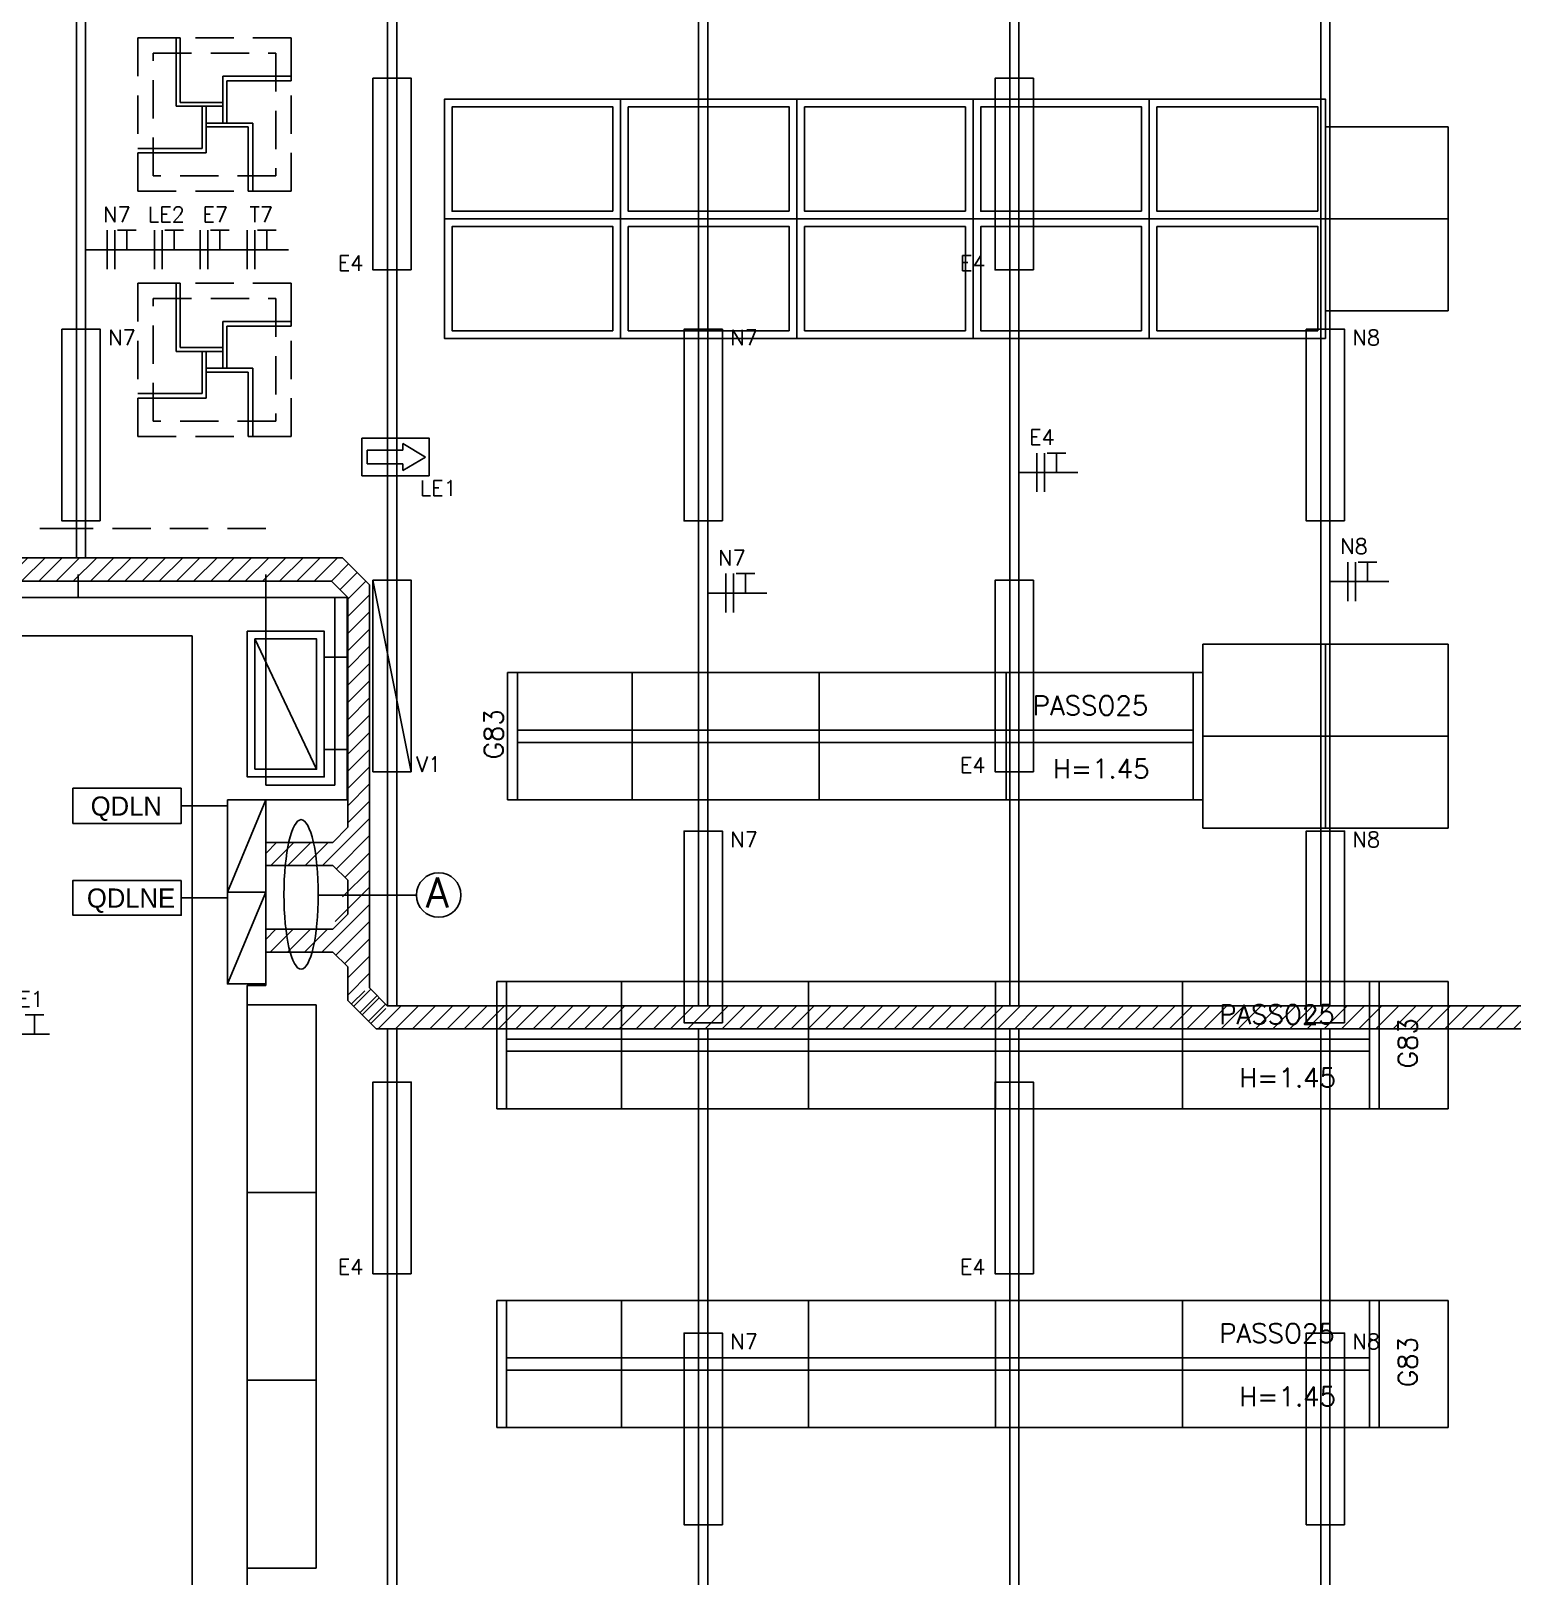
# Model space of a CAD drawing. Header units: metres. Extents: x -367 to 368, y -238 to 226.
# Drawn here: x 242.96 to 252.62, y 193.87 to 203.95 of the extents above; entities that cross this region are included whole.
import ezdxf
from ezdxf.enums import TextEntityAlignment as Align

# ---------------------------------------------------------------- set-up
doc = ezdxf.new("R2010")
doc.units = ezdxf.units.M
doc.linetypes.add('CONTINOUS', pattern=[0])
doc.linetypes.add('LA_BAU_BASES GERAIS_R00$0$LA_BAU_MERC_R01$0$HIDDEN', pattern=[0.375, 0.25, -0.125])
for name, color, linetype in [('A-SIMBELET', 10, 'Continuous'), ('ELE-ELÉTRICA', 160, 'Continuous'), ('ELE-INDICAÇÕES', 10, 'Continuous'), ('INCENDIO', 10, 'CONTINOUS'), ('LA_BAU_BASES GERAIS_R00$0$base', 253, 'Continuous'), ('LA_BAU_BASES GERAIS_R00$0$QUADROS', 7, 'Continuous'), ('LA_BAU_LUM TÉRREO_R02$0$ARQ-HAC-251', 251, 'Continuous'), ('LA_BAU_LUM TÉRREO_R02$0$ARQ-LUM', 2, 'Continuous'), ('Texto', 20, 'Continuous')]:
    doc.layers.add(name, color=color, linetype=linetype)
doc.styles.add('LA_BAU_BASES GERAIS_R00$0$LA_BAU_MERC_R01$0$R40-125-RS', font='romans.shx', dxfattribs={"height": 0.1248})
doc.styles.add('LA_BAU_BASES GERAIS_R00$0$LA_BAU_MERC_R01$0$RS80', font='ROMANS', dxfattribs={"height": 0.18})
doc.styles.add('LA_BAU_BASES GERAIS_R00$0$R60-125-RS', font='romans.shx', dxfattribs={"height": 0.19})
doc.styles.add('LA_BAU_BASES GERAIS_R00$0$R80-100-RS', font='romans.shx', dxfattribs={"height": 0.203})
doc.styles.add('LA_BAU_BASES GERAIS_R00$0$Standard', font='txt')
doc.styles.get("Standard").update_dxf_attribs({"font": 'romans.shx'})
pattern_1 = [(45, (200.66, 197.437384), (-0.0561266, 0.0561266), [])]

# ---------------------------------------------------------------- blocks, each defined once
blk = doc.blocks.new('LA_BAU_BASES GERAIS_R00$0$LA_BAU_ALVENARIA TÉRREO_R01')
at = {"layer": 'LA_BAU_BASES GERAIS_R00$0$base', "linetype": 'Continuous'}
for p, q in [((244.822, 199.13), (244.42, 199.98)), ((244.872, 199.259), (244.872, 199.86)), ((245.022, 199.259), (245.022, 199.86))]:
    blk.add_line(p, q, dxfattribs=at)
for points in [[(244.37, 177.984), (244.37, 197.72), (244.49, 197.72), (244.49, 198.93), (245.022, 198.93), (245.022, 199.259), (244.872, 199.259), (244.872, 199.08), (244.37, 199.08), (244.37, 200.03), (244.872, 200.03), (244.872, 199.86), (245.022, 199.86), (245.022, 200.25), (235.3, 200.25), (235.3, 200.601), (235.15, 200.601), (235.15, 200.25), (200.064, 200.25)], [(200.03, 200.25), (200, 200.25), (200, 200), (244.01, 200), (244.01, 177.95), (244.37, 177.95), (244.37, 177.95)]]:
    blk.add_lwpolyline(points, dxfattribs=at)
blk.add_lwpolyline([(244.42, 199.13), (244.42, 199.98), (244.822, 199.98), (244.822, 199.13)], close=True, dxfattribs=at)
blk = doc.blocks.new('LA_BAU_BASES GERAIS_R00$0$LA_BAU_MERC_R01')
at = {"layer": 'LA_BAU_BASES GERAIS_R00$0$base', "linetype": 'LA_BAU_BASES GERAIS_R00$0$LA_BAU_MERC_R01$0$HIDDEN'}
for p, q in [((243.656, 203.9), (244.656, 203.9)), ((243.656, 202.9), (243.656, 203.9)), ((244.656, 203.9), (244.656, 202.9)), ((243.756, 203.8), (244.556, 203.8)), ((243.756, 203), (243.756, 203.8)), ((244.556, 203.8), (244.556, 203)), ((244.556, 203), (243.756, 203)), ((244.656, 202.9), (243.656, 202.9)), ((243.656, 202.3), (244.656, 202.3)), ((243.656, 201.3), (243.656, 202.3)), ((244.656, 202.3), (244.656, 201.3)), ((243.756, 202.2), (244.556, 202.2)), ((243.756, 201.4), (243.756, 202.2)), ((244.556, 202.2), (244.556, 201.4)), ((244.556, 201.4), (243.756, 201.4)), ((244.656, 201.3), (243.656, 201.3)), ((243.265, 200.7), (242.04, 200.7)), ((244.49, 200.7), (243.265, 200.7))]:
    blk.add_line(p, q, dxfattribs=at)
at = {"layer": 'LA_BAU_BASES GERAIS_R00$0$base', "linetype": 'Continuous'}
for p, q in [((243.906, 203.455), (243.906, 203.9)), ((243.931, 203.48), (243.931, 203.9)), ((244.211, 203.345), (244.211, 203.65)), ((244.211, 203.65), (244.656, 203.65)), ((244.236, 203.345), (244.236, 203.62)), ((244.236, 203.62), (244.656, 203.62)), ((244.211, 203.455), (243.906, 203.455)), ((244.211, 203.48), (243.931, 203.48)), ((244.076, 203.18), (244.076, 203.455)), ((244.101, 203.15), (244.101, 203.455)), ((244.406, 203.345), (244.101, 203.345)), ((244.376, 203.32), (244.101, 203.32)), ((244.376, 203.32), (244.376, 202.9)), ((244.406, 203.345), (244.406, 202.9)), ((244.076, 203.18), (243.656, 203.18)), ((244.101, 203.15), (243.656, 203.15)), ((243.906, 201.855), (243.906, 202.3)), ((243.931, 201.88), (243.931, 202.3)), ((244.211, 201.745), (244.211, 202.05)), ((244.211, 202.05), (244.656, 202.05)), ((244.236, 201.745), (244.236, 202.02)), ((244.236, 202.02), (244.656, 202.02)), ((244.211, 201.855), (243.906, 201.855)), ((244.211, 201.88), (243.931, 201.88)), ((244.076, 201.58), (244.076, 201.855)), ((244.101, 201.55), (244.101, 201.855)), ((244.406, 201.745), (244.101, 201.745)), ((244.376, 201.72), (244.101, 201.72)), ((244.376, 201.72), (244.376, 201.3)), ((244.406, 201.745), (244.406, 201.3)), ((244.076, 201.58), (243.656, 201.58)), ((244.101, 201.55), (243.656, 201.55)), ((246.068, 199.76), (246.068, 198.93)), ((246.132, 199.76), (246.068, 199.76)), ((250.542, 199.76), (250.606, 199.76)), ((250.606, 199.76), (250.606, 198.93)), ((246.068, 198.93), (246.132, 198.93)), ((250.606, 198.93), (250.542, 198.93)), ((245.998, 197.745), (245.998, 196.915)), ((246.062, 197.745), (245.998, 197.745)), ((251.692, 197.745), (252.206, 197.745)), ((251.756, 197.745), (251.756, 196.915)), ((252.206, 197.745), (252.206, 196.915)), ((245.998, 196.915), (246.062, 196.915)), ((252.206, 196.915), (251.692, 196.915)), ((245.998, 195.665), (245.998, 194.835)), ((246.062, 195.665), (245.998, 195.665)), ((251.692, 195.665), (252.206, 195.665)), ((251.756, 195.665), (251.756, 194.835)), ((252.206, 195.665), (252.206, 194.835)), ((245.998, 194.835), (246.062, 194.835)), ((252.206, 194.835), (251.692, 194.835))]:
    blk.add_line(p, q, dxfattribs=at)
at = {"layer": 'LA_BAU_BASES GERAIS_R00$0$base'}
for p, q in [((243.906, 203.9), (243.931, 203.9)), ((244.656, 203.65), (244.656, 203.62)), ((251.406, 203.32), (251.406, 202.72)), ((252.206, 203.32), (251.406, 203.32)), ((252.206, 202.72), (252.206, 203.32)), ((244.406, 202.9), (244.376, 202.9)), ((251.406, 202.72), (251.406, 202.12)), ((252.206, 202.72), (251.406, 202.72)), ((251.406, 202.72), (252.206, 202.72)), ((252.206, 202.12), (252.206, 202.72)), ((243.906, 202.3), (243.931, 202.3)), ((251.406, 202.12), (252.206, 202.12)), ((244.656, 202.05), (244.656, 202.02)), ((244.406, 201.3), (244.376, 201.3)), ((243.265, 200.25), (243.265, 200.4)), ((243.265, 200.25), (243.265, 200.4)), ((244.49, 200.25), (244.49, 200.4)), ((242.04, 200.25), (243.265, 200.25)), ((243.265, 200.25), (244.49, 200.25)), ((244.49, 200.25), (244.49, 199.025)), ((244.94, 200.25), (244.49, 200.25)), ((244.94, 199.025), (244.94, 200.25)), ((250.606, 199.945), (250.606, 199.345)), ((251.406, 199.945), (250.606, 199.945)), ((251.406, 199.345), (251.406, 199.945)), ((251.406, 199.945), (251.406, 199.345)), ((252.206, 199.945), (251.406, 199.945)), ((252.206, 199.345), (252.206, 199.945)), ((246.882, 199.76), (246.132, 199.76)), ((246.132, 198.93), (246.132, 199.76)), ((246.882, 198.93), (246.882, 199.76)), ((246.882, 199.76), (246.882, 198.93)), ((248.102, 199.76), (246.882, 199.76)), ((248.102, 198.93), (248.102, 199.76)), ((248.102, 199.76), (248.102, 198.93)), ((249.322, 199.76), (248.102, 199.76)), ((249.322, 199.76), (249.322, 198.93)), ((250.542, 199.76), (249.322, 199.76)), ((249.322, 198.93), (249.322, 199.76)), ((250.542, 198.93), (250.542, 199.76)), ((246.132, 199.385), (246.882, 199.385)), ((248.102, 199.385), (246.882, 199.385)), ((249.322, 199.385), (248.102, 199.385)), ((250.542, 199.385), (249.322, 199.385)), ((246.132, 199.305), (246.882, 199.305)), ((248.102, 199.305), (246.882, 199.305)), ((249.322, 199.305), (248.102, 199.305)), ((250.542, 199.305), (249.322, 199.305)), ((250.606, 199.345), (250.606, 198.745)), ((251.406, 199.345), (250.606, 199.345)), ((250.606, 199.345), (251.406, 199.345)), ((251.406, 198.745), (251.406, 199.345)), ((251.406, 199.345), (251.406, 198.745)), ((252.206, 199.345), (251.406, 199.345)), ((251.406, 199.345), (252.206, 199.345)), ((252.206, 198.745), (252.206, 199.345)), ((244.49, 199.025), (244.94, 199.025)), ((246.132, 198.93), (246.882, 198.93)), ((246.882, 198.93), (248.102, 198.93)), ((248.102, 198.93), (249.322, 198.93)), ((249.322, 198.93), (250.542, 198.93)), ((250.606, 198.745), (251.406, 198.745)), ((251.406, 198.745), (252.206, 198.745)), ((246.812, 197.745), (246.062, 197.745)), ((246.062, 196.915), (246.062, 197.745)), ((246.812, 196.915), (246.812, 197.745)), ((246.812, 197.745), (246.812, 196.915)), ((248.032, 197.745), (246.812, 197.745)), ((248.032, 196.915), (248.032, 197.745)), ((248.032, 197.745), (248.032, 196.915)), ((249.252, 197.745), (248.032, 197.745)), ((249.252, 197.745), (249.252, 196.915)), ((250.472, 197.745), (249.252, 197.745)), ((249.252, 196.915), (249.252, 197.745)), ((250.472, 196.915), (250.472, 197.745)), ((250.472, 197.745), (250.472, 196.915)), ((251.692, 197.745), (250.472, 197.745)), ((251.692, 196.915), (251.692, 197.745)), ((244.37, 197.594), (244.37, 196.369)), ((244.82, 197.594), (244.37, 197.594)), ((244.82, 196.369), (244.82, 197.594)), ((246.062, 197.37), (246.812, 197.37)), ((248.032, 197.37), (246.812, 197.37)), ((249.252, 197.37), (248.032, 197.37)), ((250.472, 197.37), (249.252, 197.37)), ((251.692, 197.37), (250.472, 197.37)), ((246.062, 197.29), (246.812, 197.29)), ((248.032, 197.29), (246.812, 197.29)), ((249.252, 197.29), (248.032, 197.29)), ((250.472, 197.29), (249.252, 197.29)), ((251.692, 197.29), (250.472, 197.29)), ((246.062, 196.915), (246.812, 196.915)), ((246.812, 196.915), (248.032, 196.915)), ((248.032, 196.915), (249.252, 196.915)), ((249.252, 196.915), (250.472, 196.915)), ((250.472, 196.915), (251.692, 196.915)), ((244.37, 196.369), (244.82, 196.369)), ((244.37, 196.369), (244.37, 195.144)), ((244.82, 196.369), (244.37, 196.369)), ((244.82, 195.144), (244.82, 196.369)), ((246.812, 195.665), (246.062, 195.665)), ((246.062, 194.835), (246.062, 195.665)), ((246.812, 194.835), (246.812, 195.665)), ((246.812, 195.665), (246.812, 194.835)), ((248.032, 195.665), (246.812, 195.665)), ((248.032, 194.835), (248.032, 195.665)), ((248.032, 195.665), (248.032, 194.835)), ((249.252, 195.665), (248.032, 195.665)), ((249.252, 195.665), (249.252, 194.835)), ((250.472, 195.665), (249.252, 195.665)), ((249.252, 194.835), (249.252, 195.665)), ((250.472, 194.835), (250.472, 195.665)), ((250.472, 195.665), (250.472, 194.835)), ((251.692, 195.665), (250.472, 195.665)), ((251.692, 194.835), (251.692, 195.665)), ((246.062, 195.29), (246.812, 195.29)), ((248.032, 195.29), (246.812, 195.29)), ((249.252, 195.29), (248.032, 195.29)), ((250.472, 195.29), (249.252, 195.29)), ((251.692, 195.29), (250.472, 195.29)), ((244.37, 195.144), (244.82, 195.144)), ((244.37, 195.144), (244.37, 193.919)), ((244.82, 195.144), (244.37, 195.144)), ((244.82, 193.919), (244.82, 195.144)), ((246.062, 195.21), (246.812, 195.21)), ((248.032, 195.21), (246.812, 195.21)), ((249.252, 195.21), (248.032, 195.21)), ((250.472, 195.21), (249.252, 195.21)), ((251.692, 195.21), (250.472, 195.21)), ((246.062, 194.835), (246.812, 194.835)), ((246.812, 194.835), (248.032, 194.835)), ((248.032, 194.835), (249.252, 194.835)), ((249.252, 194.835), (250.472, 194.835)), ((250.472, 194.835), (251.692, 194.835)), ((244.37, 193.919), (244.82, 193.919))]:
    blk.add_line(p, q, dxfattribs=at)
for points in [[(246.806, 202.72), (246.806, 203.5), (245.656, 203.5), (245.656, 202.72)], [(246.756, 202.77), (246.756, 203.45), (245.706, 203.45), (245.706, 202.77)], [(247.956, 202.72), (247.956, 203.5), (246.806, 203.5), (246.806, 202.72)], [(247.906, 202.77), (247.906, 203.45), (246.856, 203.45), (246.856, 202.77)], [(249.106, 202.72), (249.106, 203.5), (247.956, 203.5), (247.956, 202.72)], [(249.056, 202.77), (249.056, 203.45), (248.006, 203.45), (248.006, 202.77)], [(250.256, 202.72), (250.256, 203.5), (249.106, 203.5), (249.106, 202.72)], [(250.206, 202.77), (250.206, 203.45), (249.156, 203.45), (249.156, 202.77)], [(251.406, 202.72), (251.406, 203.5), (250.256, 203.5), (250.256, 202.72)], [(251.356, 202.77), (251.356, 203.45), (250.306, 203.45), (250.306, 202.77)], [(246.806, 201.94), (246.806, 202.72), (245.656, 202.72), (245.656, 201.94)], [(247.956, 201.94), (247.956, 202.72), (246.806, 202.72), (246.806, 201.94)], [(249.106, 201.94), (249.106, 202.72), (247.956, 202.72), (247.956, 201.94)], [(250.256, 201.94), (250.256, 202.72), (249.106, 202.72), (249.106, 201.94)], [(251.406, 201.94), (251.406, 202.72), (250.256, 202.72), (250.256, 201.94)], [(246.756, 201.99), (246.756, 202.67), (245.706, 202.67), (245.706, 201.99)], [(247.906, 201.99), (247.906, 202.67), (246.856, 202.67), (246.856, 201.99)], [(249.056, 201.99), (249.056, 202.67), (248.006, 202.67), (248.006, 201.99)], [(250.206, 201.99), (250.206, 202.67), (249.156, 202.67), (249.156, 201.99)], [(251.356, 201.99), (251.356, 202.67), (250.306, 202.67), (250.306, 201.99)]]:
    blk.add_lwpolyline(points, close=True, dxfattribs=at)
at = {"layer": 'LA_BAU_BASES GERAIS_R00$0$base', "style": 'LA_BAU_BASES GERAIS_R00$0$LA_BAU_MERC_R01$0$R40-125-RS'}
for s, rotation, p in [('PASSO25', 359.9999, (249.495, 199.483)), ('G83', 90, (246.04, 199.195)), ('H=1.45', 359.9999, (249.626, 199.071)), ('PASSO25', 359.9999, (250.712, 197.468)), ('G83', 90, (252.005, 197.18)), ('H=1.45', 359.9999, (250.843, 197.056)), ('PASSO25', 359.9999, (250.712, 195.388)), ('G83', 90, (252.005, 195.1)), ('H=1.45', 359.9999, (250.843, 194.976))]:
    blk.add_text(s, height=0.1248, rotation=rotation, dxfattribs=at).set_placement(p)
at = {"layer": 'LA_BAU_BASES GERAIS_R00$0$base', "text_generation_flag": 4}
for tag, height, rotation, style, p in [('CD H=1.45', 0.12, 180, 'LA_BAU_BASES GERAIS_R00$0$LA_BAU_MERC_R01$0$RS80', (261.738, 205.549)), ('CD H=1.45', 0.12, 180, 'LA_BAU_BASES GERAIS_R00$0$LA_BAU_MERC_R01$0$RS80', (262.989, 205.549)), ('CD H=2.25', 0.125, 270, 'LA_BAU_BASES GERAIS_R00$0$LA_BAU_MERC_R01$0$R40-125-RS', (266.17, 203.663)), ('CD H=1.45', 0.12, 180, 'LA_BAU_BASES GERAIS_R00$0$LA_BAU_MERC_R01$0$RS80', (261.354, 202.826)), ('CD H=1.45', 0.12, 180, 'LA_BAU_BASES GERAIS_R00$0$LA_BAU_MERC_R01$0$RS80', (262.605, 202.826)), ('CD H=1.45', 0.12, 180, 'LA_BAU_BASES GERAIS_R00$0$LA_BAU_MERC_R01$0$RS80', (263.857, 202.826)), ('CD H=1.45', 0.12, 180, 'LA_BAU_BASES GERAIS_R00$0$LA_BAU_MERC_R01$0$RS80', (265.108, 202.826))]:
    blk.add_attdef(tag, text='', height=height, rotation=rotation, dxfattribs=dict(at, style=style)).set_placement(p, align=Align.MIDDLE)
at = {"layer": 'LA_BAU_BASES GERAIS_R00$0$base', "style": 'LA_BAU_BASES GERAIS_R00$0$LA_BAU_MERC_R01$0$RS80', "text_generation_flag": 4}
for p in [(261.764, 204.896), (263.015, 204.896)]:
    blk.add_attdef('CD H=1.45', text='', height=0.12, dxfattribs=at).set_placement(p, align=Align.MIDDLE)
at = {"layer": 'LA_BAU_BASES GERAIS_R00$0$base', "style": 'LA_BAU_BASES GERAIS_R00$0$LA_BAU_MERC_R01$0$R40-125-RS'}
for p in [(246.243, 203.098), (247.393, 203.098), (248.543, 203.098), (249.693, 203.098), (250.843, 203.098), (246.243, 202.318), (247.393, 202.318), (248.543, 202.318), (249.693, 202.318), (250.843, 202.318)]:
    blk.add_attdef('TIPO', text='', height=0.125, rotation=180, dxfattribs=at).set_placement(p, align=Align.MIDDLE)
blk = doc.blocks.new('LA_BAU_BASES GERAIS_R00')
at = {"layer": 'LA_BAU_BASES GERAIS_R00$0$QUADROS', "color": 7}
for p, q in [((243.939, 198.891), (244.24, 198.891)), ((244.49, 198.93), (244.24, 198.329)), ((243.939, 198.291), (244.24, 198.291)), ((244.49, 198.329), (244.24, 197.729))]:
    blk.add_line(p, q, dxfattribs=at)
for points in [[(243.939, 199.006), (243.232, 199.006), (243.232, 198.777), (243.939, 198.777)], [(244.24, 198.93), (244.49, 198.93), (244.49, 198.329), (244.24, 198.329)], [(244.24, 198.93), (244.49, 198.93), (244.49, 198.329), (244.24, 198.329)], [(243.939, 198.405), (243.232, 198.405), (243.232, 198.177), (243.939, 198.177)], [(244.24, 198.329), (244.49, 198.329), (244.49, 197.729), (244.24, 197.729)], [(244.24, 198.329), (244.49, 198.329), (244.49, 197.729), (244.24, 197.729)]]:
    blk.add_lwpolyline(points, close=True, dxfattribs=at)
for points in [[(244.49, 198.93), (244.24, 198.93), (244.24, 198.329), (244.49, 198.93)], [(244.49, 198.329), (244.24, 198.329), (244.24, 197.729), (244.49, 198.329)]]:
    blk.add_solid(points, dxfattribs=at)
at = {"layer": 'LA_BAU_BASES GERAIS_R00$0$base'}
for name in ['LA_BAU_BASES GERAIS_R00$0$LA_BAU_MERC_R01', 'LA_BAU_BASES GERAIS_R00$0$LA_BAU_ALVENARIA TÉRREO_R01']:
    blk.add_blockref(name, (0, 0), dxfattribs=at)
at = {"layer": 'LA_BAU_BASES GERAIS_R00$0$base', "style": 'LA_BAU_BASES GERAIS_R00$0$R60-125-RS'}
for p in [(242.782, 218.919), (358.637, 192.964)]:
    blk.add_attdef('S', text='', height=0.19, rotation=90, dxfattribs=at).set_placement(p, align=Align.MIDDLE_CENTER)
at = {"layer": 'LA_BAU_BASES GERAIS_R00$0$base', "style": 'LA_BAU_BASES GERAIS_R00$0$R80-100-RS'}
blk.add_attdef('ACESSO', text='', height=0.203, dxfattribs=at).set_placement((365.922, 191.987), align=Align.TOP_CENTER)
at = {"layer": 'LA_BAU_BASES GERAIS_R00$0$base', "style": 'LA_BAU_BASES GERAIS_R00$0$R60-125-RS'}
blk.add_attdef('S', text='', height=0.19, dxfattribs=at).set_placement((266.114, 180.913), align=Align.MIDDLE_CENTER)
at = {"layer": 'LA_BAU_BASES GERAIS_R00$0$QUADROS', "color": 20, "style": 'LA_BAU_BASES GERAIS_R00$0$Standard'}
for s, p in [('QDLN', (243.58, 198.827)), ('QDLNE', (243.611, 198.227))]:
    blk.add_text(s, height=0.125, dxfattribs=at).set_placement(p, align=Align.CENTER)
blk = doc.blocks.new('A$C716F59AC')
at = {"layer": 'LA_BAU_LUM TÉRREO_R02$0$ARQ-HAC-251', "color": 160}
for p, q in [((-23.495, 22.569), (-23.495, 33.41)), ((-23.435, 22.569), (-23.435, 33.41)), ((-21.465, 19.647), (-21.465, 32.71)), ((-21.405, 19.647), (-21.405, 32.71)), ((-19.435, 19.647), (-19.435, 32.71)), ((-19.375, 19.647), (-19.375, 32.71)), ((-17.405, 19.647), (-17.405, 32.71)), ((-17.345, 19.647), (-17.345, 32.71)), ((-15.375, 19.647), (-15.375, 32.71)), ((-15.315, 19.647), (-15.315, 32.71)), ((-21.465, 0.433), (-21.465, 19.497)), ((-21.405, 0.433), (-21.405, 19.497)), ((-19.435, 0.71), (-19.435, 19.497)), ((-19.375, 0.71), (-19.375, 19.497)), ((-17.405, 0.71), (-17.405, 19.497)), ((-17.345, 0.71), (-17.345, 19.497)), ((-15.375, 0.71), (-15.375, 19.497)), ((-15.315, 0.71), (-15.315, 19.497))]:
    blk.add_line(p, q, dxfattribs=at)
at = {"layer": 'LA_BAU_LUM TÉRREO_R02$0$ARQ-LUM', "color": 7}
blk.add_line((-21.56, 22.423), (-21.31, 21.173), dxfattribs=at)
for points in [[(-21.31, 24.447), (-21.31, 25.697), (-21.56, 25.697), (-21.56, 24.447)], [(-21.31, 24.447), (-21.31, 25.697), (-21.56, 25.697), (-21.56, 24.447)], [(-17.25, 24.447), (-17.25, 25.697), (-17.5, 25.697), (-17.5, 24.447)], [(-17.25, 24.447), (-17.25, 25.697), (-17.5, 25.697), (-17.5, 24.447)], [(-23.34, 22.81), (-23.34, 24.06), (-23.59, 24.06), (-23.59, 22.81)], [(-23.34, 22.81), (-23.34, 24.06), (-23.59, 24.06), (-23.59, 22.81)], [(-19.28, 22.81), (-19.28, 24.06), (-19.53, 24.06), (-19.53, 22.81)], [(-19.28, 22.81), (-19.28, 24.06), (-19.53, 24.06), (-19.53, 22.81)], [(-15.22, 22.81), (-15.22, 24.06), (-15.47, 24.06), (-15.47, 22.81)], [(-15.22, 22.81), (-15.22, 24.06), (-15.47, 24.06), (-15.47, 22.81)], [(-21.31, 21.173), (-21.31, 22.423), (-21.56, 22.423), (-21.56, 21.173)], [(-21.31, 21.173), (-21.31, 22.423), (-21.56, 22.423), (-21.56, 21.173)], [(-21.31, 21.173), (-21.31, 22.423), (-21.56, 22.423), (-21.56, 21.173)], [(-21.31, 21.173), (-21.31, 22.423), (-21.56, 22.423), (-21.56, 21.173)], [(-17.25, 21.173), (-17.25, 22.423), (-17.5, 22.423), (-17.5, 21.173)], [(-17.25, 21.173), (-17.25, 22.423), (-17.5, 22.423), (-17.5, 21.173)], [(-19.28, 19.536), (-19.28, 20.786), (-19.53, 20.786), (-19.53, 19.536)], [(-19.28, 19.536), (-19.28, 20.786), (-19.53, 20.786), (-19.53, 19.536)], [(-15.22, 19.536), (-15.22, 20.786), (-15.47, 20.786), (-15.47, 19.536)], [(-15.22, 19.536), (-15.22, 20.786), (-15.47, 20.786), (-15.47, 19.536)], [(-21.31, 17.899), (-21.31, 19.149), (-21.56, 19.149), (-21.56, 17.899)], [(-21.31, 17.899), (-21.31, 19.149), (-21.56, 19.149), (-21.56, 17.899)], [(-17.25, 17.899), (-17.25, 19.149), (-17.5, 19.149), (-17.5, 17.899)], [(-17.25, 17.899), (-17.25, 19.149), (-17.5, 19.149), (-17.5, 17.899)], [(-19.28, 16.262), (-19.28, 17.512), (-19.53, 17.512), (-19.53, 16.262)], [(-19.28, 16.262), (-19.28, 17.512), (-19.53, 17.512), (-19.53, 16.262)], [(-15.22, 16.262), (-15.22, 17.512), (-15.47, 17.512), (-15.47, 16.262)], [(-15.22, 16.262), (-15.22, 17.512), (-15.47, 17.512), (-15.47, 16.262)]]:
    blk.add_lwpolyline(points, close=True, dxfattribs=at)
for points in [[(-21.31, 25.447), (-21.31, 25.697), (-21.56, 25.697), (-21.31, 25.447)], [(-17.25, 25.447), (-17.25, 25.697), (-17.5, 25.697), (-17.25, 25.447)], [(-21.31, 21.173), (-21.31, 22.423), (-21.56, 22.423), (-21.31, 21.173)], [(-17.25, 22.173), (-17.25, 22.423), (-17.5, 22.423), (-17.25, 22.173)], [(-21.31, 18.899), (-21.31, 19.149), (-21.56, 19.149), (-21.31, 18.899)], [(-17.25, 18.899), (-17.25, 19.149), (-17.5, 19.149), (-17.25, 18.899)]]:
    blk.add_solid(points, dxfattribs=at)
blk = doc.blocks.new('A$C152F3989')
at = {"layer": 'ELE-ELÉTRICA', "color": 3}
for p, q in [((-21.51, 2.572), (-29.613, 2.572)), ((-21.333, 2.395), (-21.51, 2.572)), ((-29.674, 2.42), (-21.581, 2.42)), ((-21.581, 2.42), (-21.475, 2.314)), ((-21.333, -0.234), (-21.333, 2.395)), ((-21.475, 0.814), (-21.475, 2.314)), ((-21.475, 0.814), (-21.572, 0.716)), ((-21.572, 0.716), (-22.01, 0.716)), ((-22.01, 0.716), (-22.01, 0.566)), ((-22.01, 0.566), (-21.572, 0.566)), ((-21.572, 0.566), (-21.475, 0.469)), ((-21.475, 0.469), (-21.475, 0.247)), ((-21.475, 0.469), (-21.475, 0.247)), ((-21.475, 0.247), (-21.572, 0.15)), ((-21.475, 0.247), (-21.572, 0.15)), ((-21.572, 0.15), (-22.01, 0.15)), ((-22.01, 0.15), (-22.01, 0)), ((-22.01, 0), (-21.572, 0)), ((-21.572, 0), (-21.475, -0.097)), ((-21.475, -0.097), (-21.475, -0.315))]:
    blk.add_line(p, q, dxfattribs=at)
blk.add_lwpolyline([(-21.475, -0.315), (-21.289, -0.5), (0, -0.5), (0, -0.35), (-21.217, -0.35), (-21.333, -0.234)], dxfattribs=at)
blk = doc.blocks.new('SETA')
at = {"layer": 'A-SIMBELET'}
for p, q in [((0.192, 0.638), (0.387, 0.755)), ((0.387, 0.755), (0.387, 0.697)), ((0.699, 0.697), (0.387, 0.697)), ((0.699, 0.697), (0.699, 0.578)), ((0.387, 0.521), (0.192, 0.638)), ((0.387, 0.578), (0.387, 0.521)), ((0.699, 0.578), (0.387, 0.578))]:
    blk.add_line(p, q, dxfattribs=at)
blk.add_lwpolyline([(0.745, 0.474), (0.16, 0.474), (0.16, 0.801), (0.745, 0.801)], close=True, dxfattribs=at)
blk = doc.blocks.new('A$C014F47B6')
at = {"layer": 'INCENDIO', "lineweight": 0, "xscale": 0.7500000000000008, "yscale": 0.75, "zscale": 0.7500000000000008, "rotation": 180.0000025068484}
blk.add_blockref('SETA', (-22.005, -9.255), dxfattribs=at)

msp = doc.modelspace()

# ---------------------------------------------------------------- hatches: boundary and pattern name
at = {"layer": 'ELE-ELÉTRICA'}
h = msp.add_hatch(dxfattribs=at)
h.set_pattern_fill('ANSI31', color=2, scale=0.025, style=0)
h.set_pattern_definition([(45, (228.109514, 192.864845), (-0.0561266, 0.0561266), [])])
h.paths.add_polyline_path([(227.775, 200.509), (227.836, 200.358), (229.442, 201.963), (235.22, 201.963), (236.826, 200.358), (244.919, 200.358), (245.025, 200.251), (245.025, 198.751), (244.928, 198.654), (244.49, 198.654), (244.49, 198.504), (244.928, 198.504), (245.025, 198.406), (245.025, 198.185), (244.928, 198.087), (244.49, 198.087), (244.49, 197.937), (244.928, 197.937), (245.025, 197.84), (245.025, 197.623), (245.211, 197.437), (245.283, 197.587), (245.167, 197.703), (245.167, 200.332), (244.99, 200.509), (236.887, 200.509), (235.281, 202.115), (229.381, 202.115)])
edge = h.paths.add_edge_path(flags=17)
edge.add_line((245.025, 198.185), (244.928, 198.087))
edge.add_line((245.025, 198.406), (245.025, 198.185))
h = msp.add_hatch(dxfattribs=at)
h.set_pattern_fill('ANSI31', color=2, scale=0.025, style=0)
h.set_pattern_definition(pattern_1)
edge = h.paths.add_edge_path()
edge.add_line((245.025, 197.623), (245.211, 197.437))
edge.add_line((245.211, 197.437), (266.5, 197.437))
edge.add_line((266.5, 197.437), (266.5, 197.587))
edge.add_line((266.5, 197.587), (245.283, 197.587))
edge.add_line((245.283, 197.587), (245.167, 197.703))
h = msp.add_hatch(dxfattribs=at)
h.set_pattern_fill('ANSI31', color=2, scale=0.025, style=0)
h.set_pattern_definition(pattern_1)
edge = h.paths.add_edge_path()
edge.add_line((245.025, 197.623), (245.211, 197.437))
edge.add_line((245.211, 197.437), (266.5, 197.437))
edge.add_line((266.5, 197.437), (266.5, 197.587))
edge.add_line((266.5, 197.587), (245.283, 197.587))
edge.add_line((245.283, 197.587), (245.167, 197.703))

# ---------------------------------------------------------------- linework, layer by layer
at = {"layer": 'ELE-ELÉTRICA', "color": 20}
for p, q in [((243.455, 202.392, 0), (243.455, 202.646, 0)), ((243.505, 202.392, 0), (243.505, 202.646, 0)), ((243.765, 202.392, 0), (243.765, 202.646, 0)), ((243.815, 202.392, 0), (243.815, 202.646, 0)), ((244.063, 202.519, 0), (244.063, 202.646, 0)), ((244.063, 202.392, 0), (244.063, 202.646, 0)), ((244.113, 202.519, 0), (244.113, 202.646, 0)), ((244.113, 202.392, 0), (244.113, 202.646, 0)), ((244.37, 202.392, 0), (244.37, 202.646, 0)), ((244.42, 202.392, 0), (244.42, 202.646, 0)), ((249.522, 200.939, 0), (249.522, 201.192, 0)), ((249.572, 200.939, 0), (249.572, 201.192, 0)), ((251.552, 200.227, 0), (251.552, 200.48, 0)), ((251.602, 200.227, 0), (251.602, 200.48, 0)), ((247.492, 200.153, 0), (247.492, 200.406, 0)), ((247.542, 200.153, 0), (247.542, 200.406, 0))]:
    msp.add_line(p, q, dxfattribs=at)
at = {"layer": 'ELE-ELÉTRICA', "color": 20, "linetype": 'Continuous'}
for p, q in [((243.644, 202.646, 0), (243.522, 202.646, 0)), ((243.583, 202.519, 0), (243.583, 202.646, 0)), ((243.953, 202.646, 0), (243.831, 202.646, 0)), ((243.892, 202.519, 0), (243.892, 202.646, 0)), ((244.251, 202.646, 0), (244.129, 202.646, 0)), ((244.19, 202.519, 0), (244.19, 202.646, 0)), ((244.558, 202.646, 0), (244.436, 202.646, 0)), ((244.497, 202.519, 0), (244.497, 202.646, 0)), ((249.711, 201.192, 0), (249.589, 201.192, 0)), ((249.65, 201.066, 0), (249.65, 201.192, 0)), ((251.741, 200.48, 0), (251.619, 200.48, 0)), ((251.68, 200.354, 0), (251.68, 200.48, 0)), ((247.681, 200.406, 0), (247.559, 200.406, 0)), ((247.62, 200.279, 0), (247.62, 200.406, 0)), ((243.042, 197.528), (242.92, 197.528)), ((242.981, 197.401), (242.981, 197.528))]:
    msp.add_line(p, q, dxfattribs=at)
at = {"layer": 'ELE-ELÉTRICA', "color": 2}
for p, q in [((243.315, 202.519, 0), (243.74, 202.519, 0)), ((243.74, 202.519, 0), (244.157, 202.519, 0)), ((243.98, 202.519, 0), (244.397, 202.519, 0)), ((244.303, 202.519, 0), (244.638, 202.519, 0)), ((249.405, 201.066, 0), (249.79, 201.066, 0)), ((247.375, 200.279, 0), (247.76, 200.279, 0)), ((251.435, 200.354, 0), (251.82, 200.354, 0)), ((242.76, 197.401), (243.078, 197.401))]:
    msp.add_line(p, q, dxfattribs=at)
at = {"layer": 'Texto', "color": 2, "ltscale": 10}
msp.add_line((244.833, 198.309), (245.474, 198.309), dxfattribs=at)
msp.add_circle((245.619, 198.309), 0.145, dxfattribs=at)
msp.add_ellipse((244.721, 198.313), major_axis=(0, -0.488), ratio=0.2299, dxfattribs=at)

# ---------------------------------------------------------------- block references
at = {"color": 160}
msp.add_blockref('A$C716F59AC', (266.75, 177.94, 0), dxfattribs=at)
at = {"layer": 'ELE-ELÉTRICA', "color": 160}
for name, p in [('LA_BAU_BASES GERAIS_R00', (0, 0)), ('A$C152F3989', (266.5, 197.937))]:
    msp.add_blockref(name, p, dxfattribs=at)
at = {"layer": 'INCENDIO', "color": 160}
msp.add_blockref('A$C014F47B6', (267.681, 210.9), dxfattribs=at)

# ---------------------------------------------------------------- texts
at = {"layer": 'A-SIMBELET'}
for s, p in [('E4', (245.044, 202.382, 0)), ('E4', (249.104, 202.382, 0)), ('N7', (243.552, 201.896, 0)), ('N7', (247.612, 201.896, 0)), ('N8', (251.672, 201.896, 0)), ('LE1', (245.616, 200.914, 0)), ('V1', (245.554, 199.112, 0)), ('E4', (249.104, 199.107, 0)), ('N7', (247.612, 198.622, 0)), ('N8', (251.672, 198.622, 0)), ('E4', (245.044, 195.833, 0)), ('E4', (249.104, 195.833, 0)), ('N7', (247.612, 195.348, 0)), ('N8', (251.672, 195.348, 0))]:
    msp.add_text(s, height=0.1, dxfattribs=at).set_placement(p, align=Align.CENTER)
at = {"layer": 'ELE-ELÉTRICA', "color": 20}
for s, p in [('N7', (243.429, 202.699, 0)), ('LE2', (243.722, 202.699, 0)), ('E7', (244.077, 202.699, 0)), ('T7', (244.384, 202.699, 0)), ('E4', (249.472, 201.246, 0)), ('N8', (251.502, 200.534, 0)), ('N7', (247.442, 200.459, 0)), ('TE1', (242.806, 197.581))]:
    msp.add_text(s, height=0.1, dxfattribs=at).set_placement(p)
at = {"layer": 'ELE-INDICAÇÕES', "color": 20}
msp.add_text('A', height=0.195, dxfattribs=at).set_placement((245.535, 198.228))

doc.saveas('drawing.dxf')
